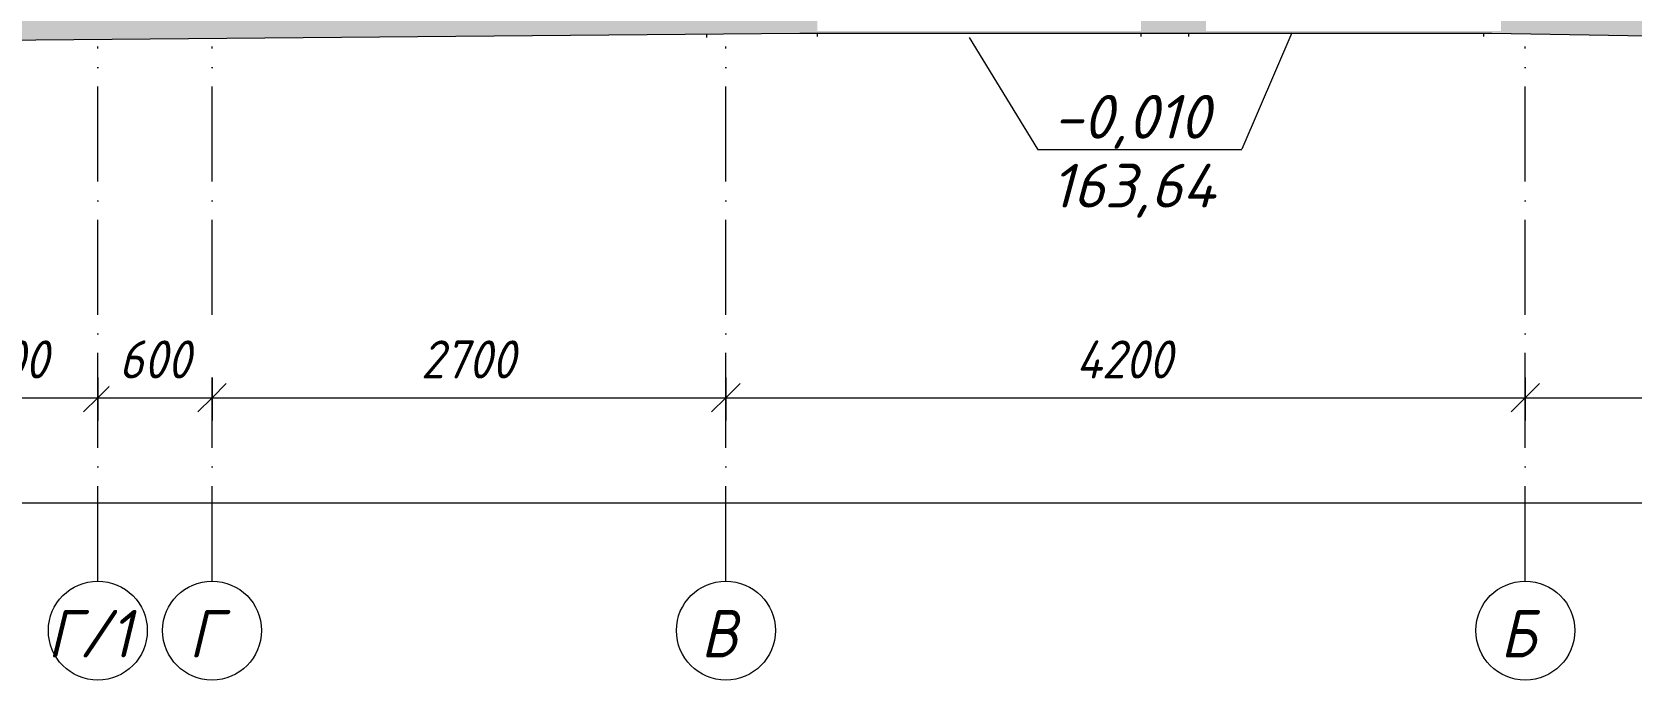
# Model space of a CAD drawing. Header units: millimetres. Extents: x -2128 to 116635, y -18248 to 18481.
# Drawn here: x 55830 to 64236, y -3412 to -5 of the extents above; entities that cross this region are included whole.
import ezdxf

# ---------------------------------------------------------------- set-up
doc = ezdxf.new("R2010")
doc.units = ezdxf.units.MM
doc.linetypes.add('50_200_ШТРИХ_1Т_ш5_п1_п1_', pattern=[700, 500, -100, 0, -100])
for name, color, linetype, lineweight in [('A-ANNO-DIMS', 7, 'Continuous', 9), ('A-ANNO-DIMS-100', 7, 'Continuous', 9), ('A-ANNO-NOTE', 7, 'Continuous', 9), ('A-FLOR', 7, 'Continuous', 9), ('A-WALL', 7, 'Continuous', 5), ('A-WALL-PATT', 7, 'Continuous', 5), ('I-WALL', 7, 'Continuous', 5), ('Оси', 7, 'Continuous', 9), ('Оси-1', 7, '50_200_ШТРИХ_1Т_ш5_п1_п1_', 9)]:
    doc.layers.add(name, color=color, linetype=linetype, lineweight=lineweight)
doc.styles.add('ISOCPEUR_I', font='isocpeui.ttf', dxfattribs={"width": 0.9, "height": 250})
doc.styles.add('ISOCPEUR_I_1', font='isocpeui.ttf', dxfattribs={"width": 0.9, "height": 200})
doc.styles.add('ISOCPEUR_I_2', font='isocpeui.ttf', dxfattribs={"height": 230})
doc.dimstyles.new('ISO-2_0_0_9К_Средний_с_подложкой', dxfattribs={"dimscale": 304.8, "dimtxt": 199.196235, "dimasz": 0.492126, "dimexe": 0.393701, "dimexo": 0, "dimgap": 0.131234, "dimtad": 1, "dimdec": 0, "dimzin": 0, "dimdsep": 46, "dimtxsty": 'ISOCPEUR_I_1', "dimblk1": 'OBLIQUE', "dimblk2": 'OBLIQUE', "dimsah": 1, "dimcen": 0.09, "dimdle": 0.393701, "dimazin": 0, "dimtfac": 1, "dimtdec": 4, "dimtix": 1, "dimtmove": 0, "dimatfit": 3, "dimfxl": 1, "dimtvp": 1, "dimtfill": 1, "dimtolj": 1, "dimtzin": 0, "dimarcsym": 2})
doc.dimstyles.new('ISO-2_0_0_9К_Средний_с_подложкой_1', dxfattribs={"dimscale": 304.8, "dimtxt": 199.196235, "dimasz": 0.492126, "dimexe": 0.393701, "dimexo": 0, "dimgap": 0.131234, "dimtad": 1, "dimdec": 0, "dimzin": 0, "dimdsep": 46, "dimtxsty": 'ISOCPEUR_I_1', "dimblk1": 'OBLIQUE', "dimblk2": 'OBLIQUE', "dimsah": 1, "dimcen": 0.09, "dimdle": 0.393701, "dimazin": 0, "dimtfac": 1, "dimtdec": 4, "dimtix": 1, "dimtmove": 2, "dimatfit": 3, "dimfxl": 1, "dimtvp": 1, "dimtfill": 1, "dimtolj": 1, "dimtzin": 0, "dimarcsym": 2})

# ---------------------------------------------------------------- blocks, each defined once
blk = doc.blocks.new('Ось сетки - Круг_Ø6_00__ISO-2_5_0_9K_ кружки поменьше-23056867-АР2_Фасад ___-А')
at = {"layer": 'Оси'}
blk.add_circle((0, -3151.7), 260, dxfattribs=at)
blk = doc.blocks.new('DIMBLOCK23-АР2_Фасад ___-А')
at = {"layer": 'A-ANNO-DIMS-100', "transparency": 16777216}
for p, q in [((55275.8, -1821.5), (55275.8, -2047.5)), ((55275.8, -1927.5), (55275.8, -1821.5)), ((56175.8, -1821.5), (56175.8, -2047.5)), ((56175.8, -1927.5), (56175.8, -1821.5)), ((55275.8, -1927.5), (56175.8, -1927.5))]:
    blk.add_line(p, q, dxfattribs=at)
at = {"layer": 'A-ANNO-DIMS-100', "lineweight": 20, "transparency": 16777216}
for p, q in [((55275.8, -1927.5), (55200.8, -2002.5)), ((55275.8, -1927.5), (55350.8, -1852.5)), ((56175.8, -1927.5), (56100.8, -2002.5)), ((56175.8, -1927.5), (56250.8, -1852.5))]:
    blk.add_line(p, q, dxfattribs=at)
at = {"layer": 'A-ANNO-DIMS-100', "color": 0, "transparency": 16777216, "insert": (55536.1, -1626.2), "char_height": 200, "width": 455.087, "attachment_point": 1, "line_spacing_factor": 1.149209, "style": 'ISOCPEUR_I_1', "bg_fill": 3, "box_fill_scale": 1.25, "bg_fill_color": 256, "bg_fill_true_color": 13158600, "bg_fill_transparency": 0}
blk.add_mtext('900', dxfattribs=at)
blk = doc.blocks.new('_Oblique')
at = {"color": 0, "linetype": 'ByBlock', "lineweight": -2}
blk.add_line((-0.5, -0.5), (0.5, 0.5), dxfattribs=at)
blk = doc.blocks.new('DIMBLOCK24-АР2_Фасад ___-А')
at = {"layer": 'A-ANNO-DIMS-100', "transparency": 16777216}
for p, q in [((56175.8, -1821.5), (56175.8, -2047.5)), ((56175.8, -1927.5), (56175.8, -1821.5)), ((56775.8, -1821.5), (56775.8, -2047.5)), ((56775.8, -1927.5), (56775.8, -1821.5)), ((56175.8, -1927.5), (56775.8, -1927.5))]:
    blk.add_line(p, q, dxfattribs=at)
at = {"layer": 'A-ANNO-DIMS-100', "lineweight": 20, "transparency": 16777216}
for p, q in [((56175.8, -1927.5), (56100.8, -2002.5)), ((56175.8, -1927.5), (56250.8, -1852.5)), ((56775.8, -1927.5), (56700.8, -2002.5)), ((56775.8, -1927.5), (56850.8, -1852.5))]:
    blk.add_line(p, q, dxfattribs=at)
at = {"layer": 'A-ANNO-DIMS-100', "color": 0, "transparency": 16777216, "insert": (56286.1, -1626.2), "char_height": 200, "width": 455.087, "attachment_point": 1, "line_spacing_factor": 1.149209, "style": 'ISOCPEUR_I_1', "bg_fill": 3, "box_fill_scale": 1.25, "bg_fill_color": 256, "bg_fill_true_color": 13158600, "bg_fill_transparency": 0}
blk.add_mtext('600', dxfattribs=at)
blk = doc.blocks.new('DIMBLOCK25-АР2_Фасад ___-А')
at = {"layer": 'A-ANNO-DIMS-100', "transparency": 16777216}
for p, q in [((56775.8, -1821.5), (56775.8, -2047.5)), ((56775.8, -1927.5), (56775.8, -1821.5)), ((59475.8, -1821.5), (59475.8, -2047.5)), ((59475.8, -1927.5), (59475.8, -1821.5)), ((56775.8, -1927.5), (59475.8, -1927.5))]:
    blk.add_line(p, q, dxfattribs=at)
at = {"layer": 'A-ANNO-DIMS-100', "lineweight": 20, "transparency": 16777216}
for p, q in [((56775.8, -1927.5), (56700.8, -2002.5)), ((56775.8, -1927.5), (56850.8, -1852.5)), ((59475.8, -1927.5), (59400.8, -2002.5)), ((59475.8, -1927.5), (59550.8, -1852.5))]:
    blk.add_line(p, q, dxfattribs=at)
at = {"layer": 'A-ANNO-DIMS-100', "color": 0, "transparency": 16777216, "insert": (57872.9, -1626.2), "char_height": 200, "width": 606.782, "attachment_point": 1, "line_spacing_factor": 1.149209, "style": 'ISOCPEUR_I_1', "bg_fill": 3, "box_fill_scale": 1.25, "bg_fill_color": 256, "bg_fill_true_color": 13158600, "bg_fill_transparency": 0}
blk.add_mtext('2700', dxfattribs=at)
blk = doc.blocks.new('DIMBLOCK26-АР2_Фасад ___-А')
at = {"layer": 'A-ANNO-DIMS-100', "transparency": 16777216}
for p, q in [((59475.8, -1821.5), (59475.8, -2047.5)), ((59475.8, -1927.5), (59475.8, -1821.5)), ((63675.8, -1821.5), (63675.8, -2047.5)), ((63675.8, -1927.5), (63675.8, -1821.5)), ((59475.8, -1927.5), (63675.8, -1927.5))]:
    blk.add_line(p, q, dxfattribs=at)
at = {"layer": 'A-ANNO-DIMS-100', "lineweight": 20, "transparency": 16777216}
for p, q in [((59475.8, -1927.5), (59400.8, -2002.5)), ((59475.8, -1927.5), (59550.8, -1852.5)), ((63675.8, -1927.5), (63600.8, -2002.5)), ((63675.8, -1927.5), (63750.8, -1852.5))]:
    blk.add_line(p, q, dxfattribs=at)
at = {"layer": 'A-ANNO-DIMS-100', "color": 0, "transparency": 16777216, "insert": (61315.3, -1626.2), "char_height": 200, "width": 625.17, "attachment_point": 1, "line_spacing_factor": 1.149209, "style": 'ISOCPEUR_I_1', "bg_fill": 3, "box_fill_scale": 1.25, "bg_fill_color": 256, "bg_fill_true_color": 13158600, "bg_fill_transparency": 0}
blk.add_mtext('4200', dxfattribs=at)
blk = doc.blocks.new('DIMBLOCK27-АР2_Фасад ___-А')
at = {"layer": 'A-ANNO-DIMS-100', "transparency": 16777216}
for p, q in [((63675.8, -1821.5), (63675.8, -2047.5)), ((63675.8, -1927.5), (63675.8, -1821.5)), ((67275.8, -1821.5), (67275.8, -2047.5)), ((67275.8, -1927.5), (67275.8, -1821.5)), ((63675.8, -1927.5), (67395.8, -1927.5))]:
    blk.add_line(p, q, dxfattribs=at)
at = {"layer": 'A-ANNO-DIMS-100', "lineweight": 20, "transparency": 16777216}
for p, q in [((63675.8, -1927.5), (63600.8, -2002.5)), ((63675.8, -1927.5), (63750.8, -1852.5)), ((67275.8, -1927.5), (67200.8, -2002.5)), ((67275.8, -1927.5), (67350.8, -1852.5))]:
    blk.add_line(p, q, dxfattribs=at)
at = {"layer": 'A-ANNO-DIMS-100', "color": 0, "transparency": 16777216, "insert": (65222.9, -1626.2), "char_height": 200, "width": 606.782, "attachment_point": 1, "line_spacing_factor": 1.149209, "style": 'ISOCPEUR_I_1', "bg_fill": 3, "box_fill_scale": 1.25, "bg_fill_color": 256, "bg_fill_true_color": 13158600, "bg_fill_transparency": 0}
blk.add_mtext('3600', dxfattribs=at)
blk = doc.blocks.new('DIMBLOCK28-АР2_Фасад ___-А')
at = {"layer": 'A-ANNO-DIMS-100', "transparency": 16777216}
for p, q in [((40275.8, -2373.9), (40275.8, -2599.9)), ((40275.8, -2479.9), (40275.8, -2373.9)), ((67275.8, -2373.9), (67275.8, -2599.9)), ((67275.8, -2479.9), (67275.8, -2373.9)), ((40155.8, -2479.9), (67395.8, -2479.9))]:
    blk.add_line(p, q, dxfattribs=at)
at = {"layer": 'A-ANNO-DIMS-100', "lineweight": 20, "transparency": 16777216}
for p, q in [((40275.8, -2479.9), (40350.8, -2404.9)), ((67275.8, -2479.9), (67350.8, -2404.9)), ((40275.8, -2479.9), (40200.8, -2554.9)), ((67275.8, -2479.9), (67200.8, -2554.9))]:
    blk.add_line(p, q, dxfattribs=at)
at = {"layer": 'A-ANNO-DIMS-100', "color": 0, "transparency": 16777216, "insert": (53235.4, -2178.6), "char_height": 200, "width": 758.478, "attachment_point": 1, "line_spacing_factor": 1.149209, "style": 'ISOCPEUR_I_1', "bg_fill": 3, "box_fill_scale": 1.25, "bg_fill_color": 256, "bg_fill_true_color": 13158600, "bg_fill_transparency": 0}
blk.add_mtext('27000', dxfattribs=at)
blk = doc.blocks.new('ATP_Отметка аннатационная_Угол_ISO2_1 - ATP_Отметка аннатационная_Угол_ISO2_5-26601038-АР2_Фасад ___-А')
at = {"layer": 'A-ANNO-NOTE'}
blk.add_line((-27734.9, -504.1), (-28809.7, -504.1), dxfattribs=at)

msp = doc.modelspace()

# ---------------------------------------------------------------- hatches: boundary and pattern name
at = {"layer": 'A-WALL-PATT'}
h = msp.add_hatch(dxfattribs=at)
h.set_pattern_fill('FP_44', color=256, style=0, pattern_type=2)
h.set_pattern_definition([(180, (67625.75, 71), (-2e-14, -154), [125, -137]), (90, (67625.75, 6), (-262, 2e-14), [65, -89]), (180, (67625.75, 6), (2e-14, -154), [125, -137]), (90, (67637.75, 6), (-262, 2e-14), [65, -89]), (180, (67762.75, 6), (-2e-14, -154), [125, -137]), (180, (67762.75, 71), (2e-14, -154), [125, -137]), (90, (67506.75, 83), (-262, 2e-14), [65, -89]), (90, (67756.75, 83), (-262, 2e-14), [65, -89]), (0, (67506.75, 83), (0, -154), [250, -12]), (0, (67506.75, 148), (0, -154), [250, -12])])
h.paths.add_polyline_path([(67625.8, -82.2), (67625.8, 300), (63547.3, 300), (63547.3, 0), (61997.3, 0), (61997.3, 148), (61655.8, 148), (61655.8, 0), (59955.8, 0), (59955.8, 300), (52075.8, 300), (52075.8, -78.9), (59955.8, -10), (63547.3, -10.8), (67477.8, -79.6)], flags=0)
h.paths.add_polyline_path([(61657.8, 225), (61997.3, 225), (61997.3, 300), (61655.8, 300), (61655.8, 225)], flags=0)

# ---------------------------------------------------------------- linework, layer by layer
at = {"layer": 'A-ANNO-NOTE'}
for p, q in [((60753.1, -33.9), (61112, -621)), ((62449.3, -9.2), (62186.8, -621))]:
    msp.add_line(p, q, dxfattribs=at)
at = {"layer": 'A-FLOR'}
for p, q in [((59955.8, -10), (59955.8, -28.7)), ((61655.8, -10), (61655.8, -28.7)), ((61905.8, -10), (61905.8, -28.7)), ((63455.8, -10), (63455.8, -28.7))]:
    msp.add_line(p, q, dxfattribs=at)
at = {"layer": 'A-WALL'}
for p, q in [((52075.8, -78.9), (59863.8, -10)), ((59863.8, -10), (63500.8, -10)), ((63500.8, -10), (67625.8, -82.2))]:
    msp.add_line(p, q, dxfattribs=at)
at = {"layer": 'I-WALL'}
msp.add_line((59375.8, -32.8), (59375.8, -14.3), dxfattribs=at)
at = {"layer": 'Оси-1'}
for p, q in [((56175.8, -2891.7), (56175.8, -80.1)), ((56775.8, -2891.7), (56775.8, -80.1)), ((59475.8, -2891.7), (59475.8, -80.1)), ((63675.8, -2891.7), (63675.8, -80.1))]:
    msp.add_line(p, q, dxfattribs=at)

# ---------------------------------------------------------------- block references
at = {"layer": 'A-ANNO-NOTE'}
msp.add_blockref('ATP_Отметка аннатационная_Угол_ISO2_1 - ATP_Отметка аннатационная_Угол_ISO2_5-26601038-АР2_Фасад ___-А', (89921.7, -120), dxfattribs=at)
at = {"layer": 'Оси'}
for p in [(56175.8, 0), (56775.8, 0), (59475.8, 0), (63675.8, 0)]:
    msp.add_blockref('Ось сетки - Круг_Ø6_00__ISO-2_5_0_9K_ кружки поменьше-23056867-АР2_Фасад ___-А', p, dxfattribs=at)

# ---------------------------------------------------------------- texts
at = {"layer": 'A-ANNO-NOTE', "char_height": 230, "attachment_point": 1, "style": 'ISOCPEUR_I_2'}
for s, insert, width in [('-0,010', (61193.8, -335.4), 1042.194), ('163,64', (61183.8, -697.5), 1066.244)]:
    msp.add_mtext(s, dxfattribs=dict(at, insert=insert, width=width))
at = {"layer": 'Оси', "char_height": 250, "attachment_point": 1, "style": 'ISOCPEUR_I'}
for s, insert, width in [('\\fISOCPEUR|b0|i1|c204|p34|;\\W.9;Г', (55911.4, -3042.9), 202.025), ('/1', (56078.1, -3042.9), 346.329), ('\\fISOCPEUR|b0|i1|c204|p34|;\\W.9;Г', (56654.1, -3042.9), 202.025), ('\\fISOCPEUR|b0|i1|c204|p34|;\\W.9;В', (59345.1, -3042.9), 223.671), ('\\fISOCPEUR|b0|i1|c204|p34|;\\W.9;Б', (63545.1, -3042.9), 223.671)]:
    msp.add_mtext(s, dxfattribs=dict(at, insert=insert, width=width))

# ---------------------------------------------------------------- next in the draw order: dimensions: what is measured, and where the dimension line sits
at = {"layer": 'A-ANNO-DIMS'}
dim = msp.add_linear_dim(base=(56175.8, -1927.5), p1=(55275.8, -1821.5), p2=(56175.8, -1821.5), dimstyle='ISO-2_0_0_9К_Средний_с_подложкой', override={"dimpost": '<>', "dimfxl": 900}, dxfattribs=at)
dim.commit()
dim.dimension.update_dxf_attribs({"geometry": 'DIMBLOCK23-АР2_Фасад ___-А', "text_midpoint": (55725.8, -1787.5)})
dim = msp.add_linear_dim(base=(67275.8, -2479.9), p1=(40275.8, -2373.9), p2=(67275.8, -2373.9), dimstyle='ISO-2_0_0_9К_Средний_с_подложкой_1', override={"dimpost": '<>', "dimfxl": 26999.999823}, dxfattribs=at)
dim.commit()
dim.dimension.update_dxf_attribs({"geometry": 'DIMBLOCK28-АР2_Фасад ___-А', "text_midpoint": (53614.6, -2312), "dimtype": 160})

# ---------------------------------------------------------------- next in the draw order: dimensions: what is measured, and where the dimension line sits
dim = msp.add_linear_dim(base=(56775.8, -1927.5), p1=(56175.8, -1821.5), p2=(56775.8, -1821.5), dimstyle='ISO-2_0_0_9К_Средний_с_подложкой', override={"dimpost": '<>', "dimfxl": 600}, dxfattribs=at)
dim.commit()
dim.dimension.update_dxf_attribs({"geometry": 'DIMBLOCK24-АР2_Фасад ___-А', "text_midpoint": (56475.8, -1787.5)})

# ---------------------------------------------------------------- next in the draw order: dimensions: what is measured, and where the dimension line sits
dim = msp.add_linear_dim(base=(59475.8, -1927.5), p1=(56775.8, -1821.5), p2=(59475.8, -1821.5), dimstyle='ISO-2_0_0_9К_Средний_с_подложкой', override={"dimpost": '<>', "dimfxl": 2700}, dxfattribs=at)
dim.commit()
dim.dimension.update_dxf_attribs({"geometry": 'DIMBLOCK25-АР2_Фасад ___-А', "text_midpoint": (58125.8, -1786.2)})

# ---------------------------------------------------------------- next in the draw order: dimensions: what is measured, and where the dimension line sits
dim = msp.add_linear_dim(base=(63675.8, -1927.5), p1=(59475.8, -1821.5), p2=(63675.8, -1821.5), dimstyle='ISO-2_0_0_9К_Средний_с_подложкой', override={"dimpost": '<>', "dimfxl": 4200}, dxfattribs=at)
dim.commit()
dim.dimension.update_dxf_attribs({"geometry": 'DIMBLOCK26-АР2_Фасад ___-А', "text_midpoint": (61575.8, -1787.5)})

# ---------------------------------------------------------------- next in the draw order: dimensions: what is measured, and where the dimension line sits
dim = msp.add_linear_dim(base=(67275.8, -1927.5), p1=(63675.8, -1821.5), p2=(67275.8, -1821.5), dimstyle='ISO-2_0_0_9К_Средний_с_подложкой', override={"dimpost": '<>', "dimfxl": 3600}, dxfattribs=at)
dim.commit()
dim.dimension.update_dxf_attribs({"geometry": 'DIMBLOCK27-АР2_Фасад ___-А', "text_midpoint": (65475.8, -1787.5)})

doc.saveas('drawing.dxf')
